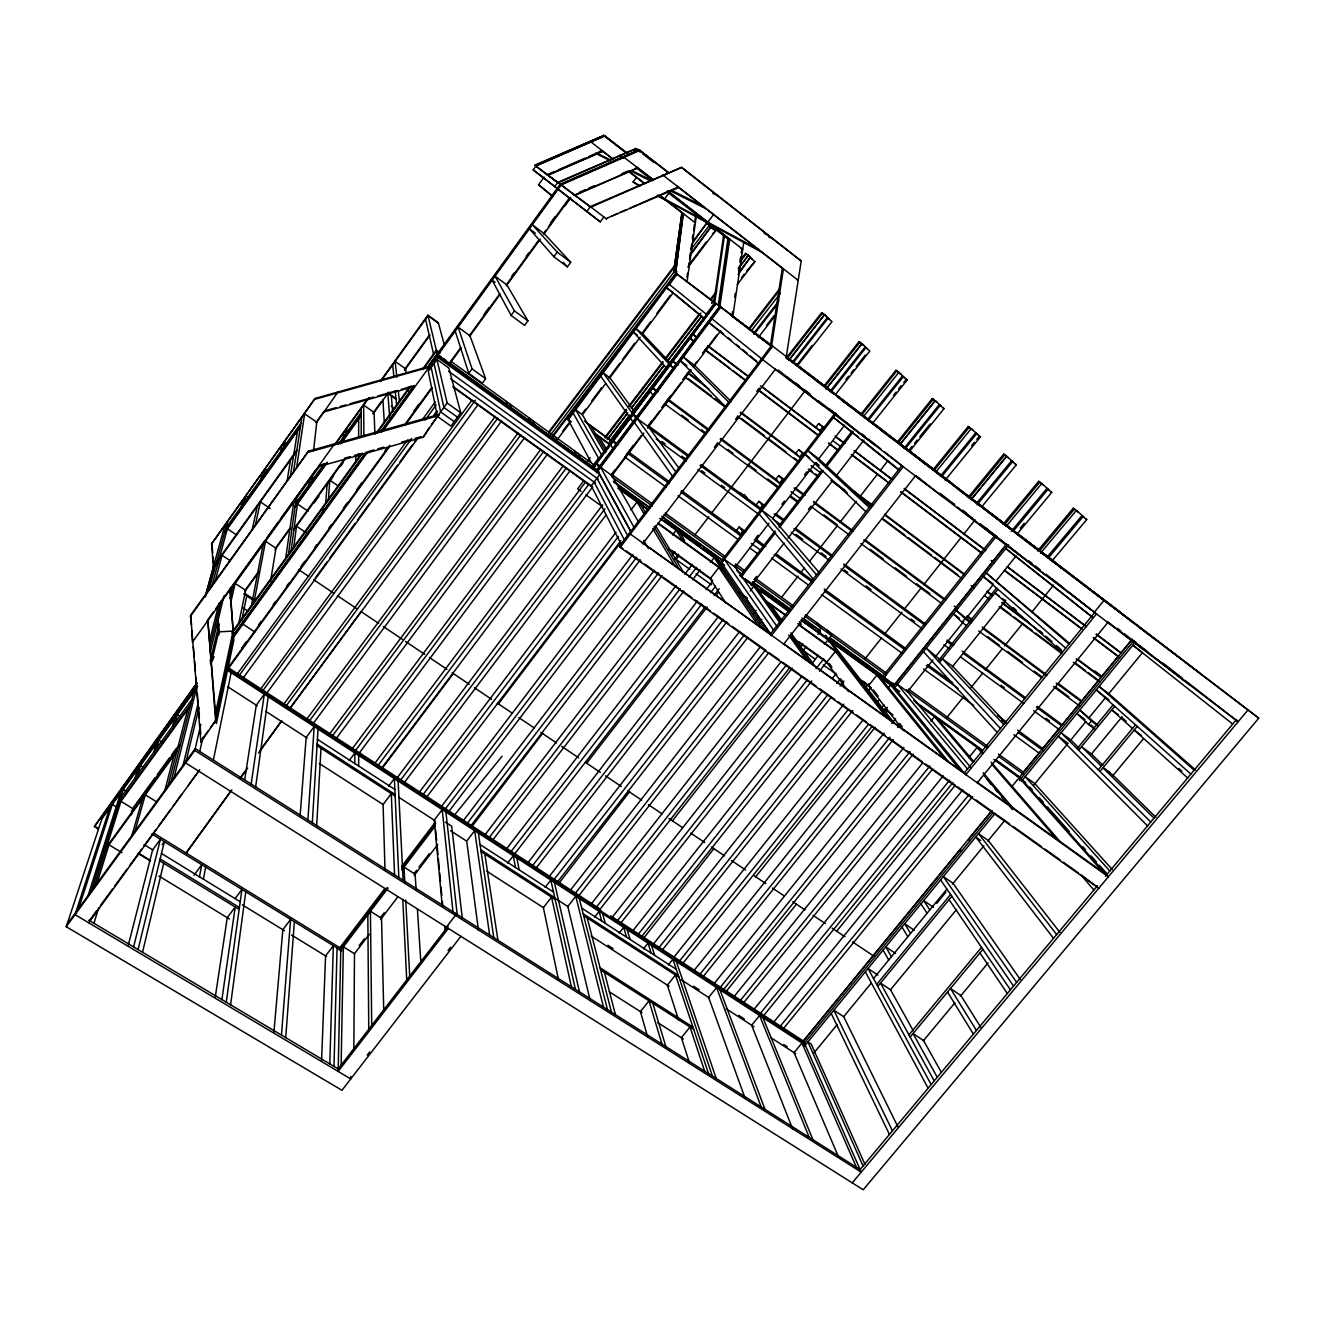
<?xml version="1.0" encoding="UTF-8"?>
<svg xmlns="http://www.w3.org/2000/svg" width="1325" height="1325" viewBox="0 0 1325 1325"><rect width="100%" height="100%" fill="white"/><g stroke="black" fill="none" stroke-linecap="round" stroke-linejoin="round"><path stroke-width="1.5" d="M358.661 765.999L358.678 755.449M358.528 457.556L358.545 453.498M358.628 437.233L358.711 418.948M354.785 763.498L354.868 752.981L349.154 760.649M353.841 1050.096L354.487 953.718L369.327 934.258M350.777 1076.43L350.744 1078.931L75.061 914.648L110.803 804.623L196.961 685.688M355.779 461.348L355.845 455.535M341.121 1065.134L343.357 946.862L354.487 953.718M340.823 948.336L338.157 1071.428L448.33 928.411M333.999 1066.426L337.063 947.988M329.793 1063.925L333.337 945.686L325.569 955.905L321.577 1060.911M345.891 433.656L346.04 429.515L349.038 431.602M343.423 437.068L343.606 432.894M316.692 825.525L320.998 748.227M312.303 822.759L318.05 729.098M334.612 443.825L192.373 642.178L191.976 630.832M337.908 392.018L316.311 422.874M307.913 819.976L314.191 726.597L306.174 737.429L300.112 815.67M328.467 499.078L329.776 480.163L337.809 485.712M285.72 1037.641L294.382 921.703M325.735 502.838L327.159 483.774M322.522 512.262L322.853 507.988M281.447 1035.09L290.606 919.384L282.838 929.703L273.927 1032.258M319.06 465.39L318.944 466.533L423.222 437.167L438.79 414.51L308.493 451.162L190.651 615.197L200.887 742.083L216.074 720.022L210.393 727.806M311.557 481.273L312.071 476.652L315.052 478.706M313.545 450.748L316.774 422.244L304.618 413.764L296.634 467.659M309.123 484.652L309.653 479.998M190.204 616.705L308.493 451.162M213.739 570.678L211.569 543.863L315.118 398.411L428.886 366.512M293.802 546.943L296.518 526.191L306.158 532.733M291.102 550.67L297.413 503.947L308.079 511.235M230.6 1004.764L245.754 891.775M255.642 786.884L268.23 696.784M226.26 1002.18L241.928 889.423L235.27 898.367M288.419 554.38L296.154 498.73L299.152 500.767M673.746 271.608L681.928 212.828L673.746 271.608L714.937 303.094M686.979 277.223L687.543 273.165M688.404 267.07L688.983 263.013M689.547 258.971L690.408 252.876M690.971 248.818L691.551 244.761M692.412 238.682L692.975 234.624M693.555 230.567L694.416 224.488M694.963 220.596L695.476 216.886M687.062 281.761L696.42 215.395M221.904 999.58L235.221 907.029L227.271 917.695L215.279 997.029M285.72 558.107L293.752 502.059M713.943 301.901L723.533 235.784L724.361 236.247L714.738 302.498L719.591 306.207L596.863 469.862M251.17 784.052L264.304 694.234L256.288 705.198L244.612 780.16M719.077 305.76L728.849 238.715L667.419 190.933M731.963 315.632L732.559 311.574M734.663 297.413L735.259 293.355M738.555 271.095L739.151 267.037M740.046 260.975L740.642 256.918M741.255 252.876L741.851 248.818M732.824 316.278L743.838 241.796M293.454 472.114L301.818 417.673M770.587 344.583L782.33 268.213L783.439 268.826L771.663 345.394L619.52 546.148L620.199 547.457L1098.806 888.23L1081.945 875.444M786.305 356.607L801.227 261.025L681.713 167.347L590.354 206.65L586.793 211.536L600.308 221.871L603.869 216.985M290.258 476.553L293.62 455.518M293.786 454.458L297.578 430.708M270.598 580.93L275.981 548.285L265.513 541.246L254.152 601.716M287.078 480.992L290.572 459.742M203.404 879.187L205.657 867.097M283.467 447.552L284.527 441.854L287.558 443.958M199.462 876.769L201.781 864.712L193.997 875.229M251.485 605.392L263.128 544.542M280.635 451.494L281.745 445.747M243.187 622.833L242.922 624.158L254.864 632.008M213.375 760.119L231.13 672.719M241.829 620.1L246.748 595.919M238.583 624.29L245.622 590.337L235.138 583.381L230.616 603.14M227.155 670.135L227.751 667.32L600.225 909.116L600.722 910.938M215.942 718.465L233.482 635.636M233.597 637.027L230.136 588.25M215.511 713.363L233.117 631.098L218.708 631.859L211.039 664.024M255.361 525.114L260.362 501.877L270.283 508.618M252.214 529.52L257.348 506.067M199.744 769.692L88.742 922.796M263.758 475.079L265.099 469.017L268.13 471.104M199.76 751.49L202.924 737.412M260.959 478.987L262.333 472.892M200.887 742.083L201.301 740.277M460.901 936.328L341.966 1090.309L66.25 926.722L194.792 750.43L200.804 724.56M230.02 598.585L232.786 586.66M142.537 952.244L163.704 863.254M199.048 707.335L185.666 762.952L863.221 1189.767L1258.75 718.167L771.663 345.394M210.145 661.175L219.105 623.926M138.065 949.594L164.35 841.657L162.13 844.688M210.41 651.503L223.958 595.968M183.082 765.254L198.187 703.178M209.979 646.302L221.143 601.02M209.549 641.085L219.056 602.974M244.181 502.44L245.788 496.03L248.818 498.084M133.593 946.928L160.424 839.238L152.64 849.872L128.343 944.957M174.006 777.709L196.514 688.205M241.398 506.332L243.022 499.873M170.991 781.849L193.847 691.882M167.977 785.973L187.637 709.388M164.962 790.114L173.956 755.416M207.412 621.508L207.81 619.984L215.693 721.777M215.197 581.029L222.053 555.274L230.335 560.79M212.066 585.385L227.353 528.791L236.695 535.068M175.231 722.556L177.384 714.606L180.796 716.775M172.565 726.249L174.734 718.249M208.952 589.708L227.668 521.354M213.722 565.179L213.391 566.388L215.76 563.075M205.839 594.047L224.919 525.18M205.375 596.946L213.491 567.597M134.968 831.239L145.303 794.818L156.681 801.873M131.987 835.33L142.454 798.743M156.532 748.36L158.884 740.128L162.296 742.282M153.866 752.037L156.251 743.772M97.868 828.903L94.539 826.22L196.994 682.855M131.44 814.776L133.179 808.863L120.973 801.31L94.025 887.419M211.569 543.863L315.118 398.411M137.916 774.032L140.483 765.519L143.912 767.655M93.959 923.277L98.646 907.658M135.266 777.676L137.866 769.146M96.973 883.378L108.981 844.77L121.966 852.687M91.077 891.46L123.225 789.336L126.653 791.456M88.129 895.501L120.625 792.93M78.705 908.42L112.294 804.424L117.428 807.588M66.25 926.722L102.489 817.045L197.259 686.217M225.813 528.095L300.99 423.039M224.869 531.557L300.576 425.789M224.554 532.716L300.427 426.716M94.373 826.767L196.912 683.303M316.211 422.278L323.433 412.191M216.472 562.264L296.817 450.235M216.107 563.572L296.651 451.278M215.395 566.206L218.377 562.048M207.23 620.597L213.242 612.249M215.644 608.92L264.917 540.534M267.17 537.42L278.134 522.199M280.536 518.87L315.383 470.507M334.794 444.372L367.439 399.073M380.739 380.606L427.909 315.168L438.327 322.753L444.306 344.864M229.324 591.463L319.64 466.135M335.308 444.422L369.029 397.616M381.07 380.904L428.041 315.731L438.476 323.333M557.643 188.829L533.18 169.848L535.88 166.105L604.896 135.846L627.636 153.551M295.492 503.566L324.161 463.783M338.504 443.892L361.212 412.406M295.094 506.398L325.138 464.727M340.773 443.047L361.212 414.708M294.962 507.342L327.49 462.259M340.74 443.875L361.212 415.487M244.893 590.569L256.984 573.824M276.329 547.043L289.612 528.642M373.037 413.135L381.501 401.425M404.473 369.625L428.654 336.136M244.661 591.662L259.203 571.539M274.938 549.743L290.688 527.93M373.07 413.897L388.821 392.084M404.556 370.288L429.996 335.076M552.823 196.663L538.596 184.738L544.095 177.119M294.067 528.708L344.268 459.245M293.935 529.768L345.428 458.5M314.058 502.953L318.878 496.295M327.308 484.619L333.32 476.304M340.542 466.301L342.96 462.972M185.914 853.085L230.749 791.058M240.438 777.642L245.274 770.951M259.816 750.828L281.629 720.651M185.831 853.648L231.908 789.899M240.388 778.156L247.659 768.102M258.574 752.997L281.612 721.131M210.808 661.572L214.186 656.902M232.074 632.191L361.377 453.614M377.095 431.917L409.723 386.85M423.023 368.482L436.322 350.115L439.668 352.533M554.711 186.593L557.759 182.386L636.05 148.615L558.223 182.734L535.532 165.84L604.896 135.846M210.36 663.328L212.894 659.502M232.008 633.449L362.52 453.216M377.062 433.126L411.048 385.972M423.155 369.493L436.488 350.843M231.958 637.259L365.965 452.272M381.666 430.608L414.261 385.625M427.528 367.29L437.184 353.974L441.142 356.822M232.14 637.126L365.634 452.852M381.401 431.089L414.178 385.857M666.21 171.14L638.849 149.775L560.243 184.225L428.737 365.75L429.532 369.592M232.62 637.424L366.926 452.04M381.467 431.983L414.344 386.585M427.478 368.449L560.707 184.572L639.511 150.04L669.257 173.028M101.909 818.767L196.895 687.675M232.024 639.197L366.959 452.984M382.726 431.205L561.171 184.937L640.157 150.305L636.265 148.715L633.333 152.739M599.48 472.362L437.598 355.481L438.144 357.717L428.29 371.298L437.002 414.477M120.476 798.097L191.893 699.583M118.853 803.248L190.75 704.122M118.306 804.987L190.353 705.645M241.597 648.256L246.45 641.565M258.59 624.853L261.008 621.524M273.149 604.813L275.583 601.467M286.498 586.445L288.916 583.099M301.057 566.388L304.7 561.386M314.406 548.02L316.824 544.674M328.964 527.963L331.382 524.634M343.523 507.922L347.167 502.904M356.872 489.538L361.725 482.863M384.763 451.129L387.198 447.784M413.897 411.032L418.75 404.34M484.039 314.423L488.875 307.798M511.765 276.246L514.183 272.933M526.24 256.338L528.642 253.009M550.339 223.147L555.175 216.505M226.757 669.688L389.699 445.366M406.079 422.808L431.039 388.44M448.595 364.259L460.172 348.342M469.265 335.821L499.641 294.001M506.928 283.964L538.513 240.471M543.382 233.78L545.95 230.235M548.235 227.088L568.922 198.618M227.006 670.351L389.782 446.277M405.566 424.547L432.265 387.794M449.258 364.408L461.382 347.697M469.878 336.003L500.221 294.249M506.283 285.885L540.269 239.113M543.912 234.094L570.611 197.342M564.616 206.253L570.048 198.767M133.428 807.472L154.992 777.808M157.393 774.512L169.368 758.049M171.77 754.753L176.556 748.161M131.407 811.298L179.753 744.816M106.762 846.692L177.285 749.735M106.149 848.646L176.838 751.457M236.546 674.938L407.421 440.132M421.963 420.158L435.296 401.839M239.08 675.601L411.777 438.426M425.159 420.058L436.091 405.019M315.135 578.23L327.258 561.601M329.677 558.272L355.133 523.342M357.551 520.013L369.675 503.384M372.093 500.055L397.55 465.125M399.968 461.796L412.092 445.15M414.51 441.838L416.944 438.509M433.904 415.222L436.339 411.893M243.022 678.168L418.137 437.863M433.938 416.166L437.598 411.164M66.979 924.502L195.222 748.608L860.074 1169.561M202.443 738.721L208.108 730.92M429.101 427.809L423.222 437.167M431.536 424.48L447.171 403.032L436.902 359.423L448.877 368.068L460.736 412.737L450.964 426.103L437.399 416.447M468.785 373.385L472.064 368.88L458.119 327.159L470.011 335.838L485.629 378.702L482.35 383.19L468.785 373.385L455.237 331.118M511.069 315.4L514.398 310.828L495.037 276.196L506.928 285.024L527.93 320.832L524.617 325.387L511.069 315.4L492.138 280.204L495.119 282.407M553.85 256.702L557.212 252.098L532.352 224.72L544.227 233.68L570.744 262.284L567.382 266.888L553.85 256.702L529.42 228.761L535.35 233.233M89.421 920.577L96.692 910.623M100.336 905.654L112.459 889.075M114.877 885.762L127.001 869.183M129.436 865.854L141.56 849.275M143.978 845.963L156.102 829.384M158.52 826.071L170.643 809.492M173.078 806.18L181.608 794.487M187.62 786.272L196.1 774.661M196.713 773.833L198.733 771.067M259.899 690.077L471.849 400.299M639.627 186.262L633.068 182.005L636.53 177.268M262.681 690.872L475.344 400.216M266.59 693.406L478.027 404.688M665.365 174.784L667.601 171.737M284.312 703.459L495.285 416.414M286.067 706.043L497.786 418.12M289.098 709.405L361.096 611.587L378.619 623.363M669.042 192.92L664.603 198.949L702.035 219.056M289.96 708.56L501.662 420.903M307.334 718.382L518.125 432.96M526.704 421.35L529.155 418.038L530.696 421.499M309.321 721.065L520.841 434.815M313.164 723.566L524.683 437.565M713.446 214.683L707.865 222.202L757.585 248.901M328.964 734.862L540.815 449.39M332.36 736.021L543.78 451.295M591.016 462.276L567.878 419.247L668.496 283.749L707.351 315.068M668.827 283.997L676.495 273.695L715.666 303.193L706.987 314.787M568.127 419.876L669.125 284.246M669.456 284.494L677.125 274.176M336.186 738.505L547.589 454.044M581.94 414.096L585.617 409.143M591.745 400.895L601.55 387.712M608.904 377.824L619.951 362.984M622.402 359.688L634.658 343.192M642.012 333.304L650.592 321.76M656.72 313.528L670.218 295.392M604.846 453.15L582.404 414.791L605.724 383.455M609.401 378.503L640.124 337.196M642.575 333.9L673.282 292.61M351.638 749.569L563.373 465.622M355.266 750.844L566.504 467.742M359.058 753.296L570.28 470.458M592.938 465.82L598.519 458.351M706.208 314.158L714.854 302.597M593.136 465.953L706.573 314.439M594.759 465.423L716.03 303.491L592.474 469.067M583.812 480.644L577.617 488.908L580.963 491.293M374.163 764.177L585.418 482.201M597.31 470.176L720.005 306.472M597.84 470.243L720.386 306.771M596.598 472.81L720.833 307.102M377.989 765.552L588.714 484.47M381.766 768.003L592.474 487.169M382.776 767.606L453.332 673.58M611.057 475.013L614.767 470.077M625.897 455.253L633.333 445.366M651.9 420.654L648.173 425.59L689.513 455.999M661.788 407.471L670.467 395.943M682.839 379.463L689.033 371.232M702.648 353.112L707.583 346.521M611.57 475.079L641.267 435.561M648.703 425.673L659.833 410.866M662.301 407.57L680.868 382.859M683.336 379.563L690.772 369.692M694.482 364.756L696.95 361.46M703.144 353.228L716.742 335.109M611.62 476.006L643.867 433.076M647.594 428.124L691.021 370.337M693.488 367.042L720.783 330.72M388.639 786.189L394.353 778.587L398.842 877.548M396.523 778.669L602.66 504.825M400.531 780.193L604.945 508.817M404.307 782.578L606.105 514.878M548.55 432.215L675.601 264.321M693.041 241.282L706.738 223.163L709.571 225.366M548.765 433.06L674.789 266.54M692.263 243.452L706.738 223.163M630.965 510.026L637.043 501.993L644.414 514.448M418.733 793.062L615.926 532.302M422.957 794.685L618.427 536.377M550.885 434.434L674.541 271.277M690.706 249.796L709.504 225.134L713.016 228.612L709.438 225.068M553.303 434.898L676.992 271.658M690.723 253.522L710.713 227.138L715.517 230.981L688.089 267.137M552.873 436.637L676.313 273.712M690.027 255.626L710.713 227.138M562.578 431.403L568.839 423.172M691.269 261.754L706.258 241.995M712.502 233.763L715.517 230.981M557.146 439.734L570.876 421.648M426.667 797.087L620.878 540.666M498.432 703.89L620.63 542.588M620.199 547.457L772.707 346.206L718.266 305.148L728.005 238.252L729.711 239.196L719.889 306.39L771.034 345.527M440.761 807.356L632.853 554.529M714.374 447.221L716.875 443.941M735.574 419.313L738.075 416.033M756.774 391.405L759.275 388.126M775.324 369.294L642.757 543.747L642.029 542.438M339.415 948.302L384.366 889.174M401.839 866.186L435.561 821.831M445.2 809.062L636.662 557.262M339.366 950.24L386.917 887.7M401.723 868.256L435.726 823.537M340.773 950.273L388.109 888.048M401.806 870.028L435.428 825.823M448.877 811.463L640.323 559.862M359.224 945.57L364.342 938.862M380.49 917.678L384.217 912.776M414.046 873.655L416.53 870.392M419.015 867.13L429.283 853.664M672.52 535.002L676.164 530.215L680.851 537.586L684.578 540.269L679.824 532.865M380.54 919.55L397.964 896.677M414.162 875.444L437.813 844.423M604.962 437.217L626.311 409.309M628.812 406.03L662.715 361.708M665.233 358.429L699.12 314.108M710.415 299.334L716.692 291.119M740.559 259.932L745.577 253.373L750.314 257.166L745.577 253.373M587.671 461.067L590.188 457.771M605.277 438.045L626.659 410.104M629.176 406.808L663.129 362.421M665.647 359.141L700.859 313.097M710.929 299.947L715.947 293.372M739.847 262.135L746.141 253.92M462.64 821.55L654.451 570.23M467.261 823.388L658.591 572.88M672.355 554.877L674.856 551.598M470.922 825.757L662.235 575.481M674.74 559.117L678.499 554.214M472.545 825.74L542.737 733.222M676.114 559.498L678.632 556.202M694.963 534.836L708.792 516.767M711.293 513.471L805.55 390.212M607.397 439.42L627.52 413.118M631.296 408.183L664.007 365.435M667.783 360.516L701.753 316.128L667.85 360.566M711.823 302.978L714.341 299.682M607.463 439.469L627.586 413.168M631.362 408.232L664.073 365.485M711.889 303.028L714.407 299.732M748.377 255.361L738.307 268.511L748.31 255.311L752.335 259.187M609.566 441.175L629.64 414.957M632.158 411.694L703.658 318.331M738.787 272.47L750.066 257.729L754.886 261.588L737.296 284.527M609.898 442.02L630.004 415.785M633.781 410.849L667.717 366.561M670.218 363.282L704.155 318.994M738.075 274.689L750.066 257.729M741.702 277.438L744.236 274.159M746.753 270.88L754.886 261.588M484.37 835.644L676.048 585.617M684.826 574.172L692.346 564.367M489.19 837.566L680.238 588.598M689.033 577.12L696.569 567.299M492.817 839.934L683.849 591.165M692.644 579.704L700.18 569.899M710.482 562.347L714.125 557.626L761.941 628.232M739.201 526.952L736.402 530.596L739.698 534.952L742.53 531.275L739.201 526.952L745.876 531.822M758.91 501.314L756.078 504.974L759.573 509.115L762.422 505.421L758.91 501.314L765.568 506.216M778.702 475.543L775.87 479.236L779.547 483.145L782.412 479.435L778.702 475.543L785.327 480.462M798.627 449.622L795.762 453.332L799.638 457.042L802.503 453.299L798.627 449.622L809.674 457.887M818.635 423.586L815.769 427.312L819.827 430.791L822.709 427.031L818.635 423.586L825.21 428.571M835.363 412.804L720.734 561.8L771.299 635.702L903.219 466.715L884.288 451.676M721.529 562.959L836.423 413.648M507.21 848L697.348 601.086M706.159 589.642L712.452 581.476M446.326 927.152L455.419 915.36L455.187 913.207M338.206 1068.944L448.115 926.241M748.476 329.014L780.11 288.088M510.97 851.644L701.703 604.183M710.548 592.706L715.599 586.147M755.449 538.563L757.966 535.3M781.899 504.278L784.417 501.016M804.557 474.88L807.074 471.617M734.862 567.497L768.947 523.309M772.74 518.406L815.653 462.773M818.171 459.493L844.671 425.126M507.608 863.138L513.322 855.751L515.491 867.477M514.58 853.996L705.298 606.734M714.142 595.273L719.193 588.731M586.677 763.2L707.169 607.016M715.964 595.637L718.465 592.374M367.191 1055.164L369.708 1051.901M448.016 950.489L450.55 947.226M740.94 575.067L775.075 530.894M778.868 525.975L821.848 470.342M825.641 465.439L852.19 431.072M741.702 576.342L775.589 532.501M779.348 527.632L823.272 470.789M825.79 467.543L853.399 431.801M749.172 329.511L779.481 290.308M751.292 330.869L780.359 293.305M753.494 333.652L778.785 300.99M754.091 334.331L776.881 304.882M766.529 325.42L774.115 315.632M758.264 337.527L775.986 314.654M527.367 863.519L718.481 616.456M532.551 865.656L723.168 619.471M754.173 579.538L756.691 576.276M808.515 509.363L811.033 506.084M751.225 585.633L784.168 543.101M787.961 538.198L832.299 480.958M836.092 476.056L863.966 440.066M750.232 590.983L753.875 586.296L780.259 623.263M536.145 867.991L726.729 622.005M548.633 877.316L739.615 631.512M753.527 613.608L756.062 610.345M545.122 887.402L550.819 880.082L575.431 989.344M552.757 881.175L744.335 634.841M755.747 620.15L758.281 616.887M557.577 881.854L747.863 637.358M759.291 622.684L761.825 619.421M786.156 358.131L821.732 312.584L825.79 315.748M559.68 882.317L629.64 791.621M781.667 597.194L798.097 576.093M800.615 572.847L804.408 567.978M809.459 561.485L837.267 525.777M839.802 522.53L856.232 501.43M860.024 496.56L877.713 473.837M880.247 470.574L887.816 460.835M569.767 891.013L760.451 646.666M770.272 634.195L901.845 465.605M786.785 358.843L822.411 313.23L821.732 312.584M788.888 360.201L824.531 314.588L829.417 319.126M788.938 360.234L824.597 314.638M792.814 361.675L827.214 317.702L832.05 321.577L797.584 365.567M793.592 362.238L827.926 318.364L827.214 317.702M796.938 364.839L812.225 345.312M575.315 893.365L765.486 649.912M578.876 895.617L768.848 652.596M783.506 644.43L915.36 475.957M590.735 904.627L781.286 661.506M596.482 907.045L786.338 665.051M800.35 647.18L802.9 643.933M599.993 909.314L789.816 667.535M802.569 651.304L806.378 646.434M818.154 631.545L820.953 627.967L817.028 622.899M594.577 917.215L599.115 911.418L601.765 921.107M817.956 634.36L820.357 631.28L819.363 630.004L804.325 619.139M672.388 820.804L792.3 668.148M824.498 385.426L859.064 341.618L863.072 344.748M824.349 644.381L831.388 635.503L827.363 630.369M828.39 641.88L830.792 638.832L829.781 637.524L884.934 677.357M611.57 918.126L801.807 676.429M812.026 663.461L818.403 655.345M616.208 922.25L807.041 680.089M816.001 668.711L823.686 658.956M620.978 922.896L811.778 680.934M819.463 671.195L827.148 661.44M825.177 386.188L859.809 342.314L859.064 341.618M826.104 388.97L861.896 343.639L867.146 348.458M826.171 389.02L861.962 343.688M830.361 390.958L865.026 347.1L869.863 350.976L835.28 394.684M831.206 391.571L865.788 347.812L865.026 347.1M845.979 379.463L848.547 376.234M851.114 372.987L853.681 369.741M856.248 366.495L865.242 355.133M619.139 933.098L623.678 927.351L626.576 937.173M632.257 931.541L822.196 691.253M832.464 678.267L836.307 673.398M638.335 934.158L827.727 694.83M836.688 683.518L840.53 678.665M640.522 938.017L831.173 697.281M840.133 685.969L843.959 681.116M643.188 938.796L714.076 848.381M864.745 659.154L881.423 638.103M885.266 633.251L901.944 612.2M904.511 608.953L921.19 587.902M923.757 584.673L960.956 537.718M963.523 534.472L975.067 519.897M643.503 948.866L648.041 943.152L651.188 953.106M652.794 944.858L843.859 704.171M861.084 413.996L895.915 370.288L900.685 374.097L895.915 370.288M861.962 414.626L896.71 371.017M659.072 947.557L848.133 709.653M866.136 686.996L868.72 683.766M661.208 951.4L852.836 710.465M868.273 691.07L870.84 687.841M995.042 535.168L883.03 675.982L884.139 677.34L996.516 536.145M888.197 688.006L890.615 684.975L959.863 769.842M673.199 958.091L862.674 720.402M876.852 702.614L879.436 699.385M668.347 964.964L672.885 959.267L712.37 1076.049M864.016 415.934L898.847 372.375M867.544 419.694L902.342 376.118L907.194 379.993L872.33 423.602M868.322 420.522L903.17 376.88L902.342 376.118M893.464 395.363L896.048 392.134M898.632 388.921L901.199 385.691M903.782 382.461L906.35 379.248L907.194 379.993M1006.586 543.995L894.342 684.727L893.216 683.336M1005.94 545.37L893.431 686.449L965.759 774.794L1096.487 613.922L1068.695 592.076M894.574 687.841L1008.623 544.873M679.626 960.907L868.537 724.195M881.39 708.097L883.957 704.867M681.746 964.733L871.933 726.613M884.785 710.515L887.352 707.302M755.697 876.786L875.096 727.359M885.365 714.506L887.535 710.796M966.488 625.566L962.066 622.303L964.964 618.676L956.368 610.378L970.894 622.121M907.327 691.981L932.933 659.949M935.5 656.736L963.689 621.491M966.24 618.278L993.137 584.64M995.704 581.427L1016.209 555.804M938.166 661.009L996.549 588.052M939.425 662.384L997.957 589.277M693.455 971.242L884.073 733.122M891.791 723.467L895.667 718.63M700.064 974.107L889.936 737.197M897.688 727.524L900.271 724.311M703.442 976.31L893.298 739.598M952.36 666.823L1005.774 600.242M897.323 442.02L932.287 398.577L936.212 401.624M898.135 442.865L933.164 399.355L932.287 398.577M900.155 444.157L935.202 400.647L941.247 406.079M900.222 444.206L935.268 400.697M713.579 984.276L903.882 747.532M930.895 721.131L934.506 716.659L972.997 762.339M720.336 987.274L910.06 751.54M722.423 991.034L913.256 754.091M904.13 448.231L939.177 404.754L944.029 408.647L910.209 450.517M905.074 448.927L940.054 405.566L939.177 404.754M909.381 449.655L911.981 446.442M914.581 443.229L917.165 439.999M919.765 436.786L930.15 423.917M725.603 992.143L796.474 904.18M946.547 717.951L963.308 697.149M971.043 687.543L982.653 673.133M985.237 669.92L1002.015 649.118M1004.582 645.921L1022.652 623.512M1031.678 612.299L1053.607 585.087M733.553 997.245L922.415 763.266M740.493 1000.309L929.885 765.949M454.525 815.024L502.076 756.211M742.547 1004.085L931.906 769.908M753.412 1010.114L943.234 775.887M932.982 469.862L968.211 426.501L972.086 429.515M933.976 470.574L969.138 427.329L968.211 426.501M935.98 471.849L971.208 428.654L977.635 434.368M760.517 1013.244L949.578 780.259M968.741 757.751L977.138 747.416L982.504 753.627M763.846 1015.397L952.874 782.611M1094.318 612.266L1104.305 599.977M964.285 773.005L1094.682 612.498M836.688 931.21L955.408 785.079M773.121 1022.9L962.795 789.816M940.352 476.238L975.531 433.027L980.401 436.919L945.156 480.13M942.539 475.543L976.475 433.871L975.531 433.027M971.606 445.697L974.223 442.484M976.823 439.287L979.44 436.074L980.401 436.919M977.154 782.942L1107.816 622.551M780.375 1026.146L969.271 794.288M783.671 1028.283L972.533 796.623M803.795 1040.373L991.547 810.999M1022.933 772.641L1039.943 751.871M1042.56 748.675L1059.553 727.905M1062.17 724.709L1097.497 681.58M1100.098 678.383L1118.416 656.007M1131.5 640.025L1121.033 652.811L1096.388 634.112M992.143 810.552L968.542 839.388L969.801 841.044M1011.952 786.487L1132.444 639.163M803.033 1044.713L993.27 812.391M1019.339 780.541L1134.068 640.439M804.507 1046.054L995.075 813.401M1021.26 781.435L1135.724 641.714M968.31 497.19L1003.688 454.094L1007.497 457.059M969.221 498.117L1004.648 454.939L1003.688 454.094M1006.702 456.264L971.258 499.426L1006.652 456.214L1013.509 462.259M873.506 978.546L946.911 889.092M813.749 1053.16L837.301 1024.457M843.843 1016.49L871.32 983.001M936.775 903.286L945.934 892.122M952.476 884.139L983.879 845.88M987.804 841.093L1004.83 820.357M1033.616 785.278L1067.652 743.822M1070.269 740.642L1085.97 721.496M1088.587 718.316L1105.597 697.579M1108.213 694.399L1142.249 652.927M1095.113 729.412L1088.537 724.543L1091.419 721.032L1079.726 710.067L1098.309 725.57M876.703 984.442L950.605 894.474M877.779 986.429L951.847 896.296M977.287 502.457L1011.422 460.934L1016.292 464.827L982.107 506.349M977.055 504.825L1012.433 461.829L1011.422 460.934M1077.076 748.675L1113.083 704.883M1078.616 750.215L1114.706 706.324M890.367 989.924L956.6 909.48M1091.121 754.389L1122.043 716.858M1098.309 769.825L1135.492 724.825M1099.949 771.448L1137.231 726.365M1003.058 524.336L1038.701 481.323L1042.477 484.254M1005.476 523.541L1039.727 482.217L1043.504 485.149M1006.122 526.389L1041.748 483.509L1048.92 489.803M1011.29 531.342L1046.866 488.494L1051.735 492.387L1017.418 533.66M1013.592 530.745L1047.926 489.422L1046.866 488.494M1112.702 775.821L1143.541 738.605M908.933 1034.858L981.527 947.358M910.142 1037.077L982.902 949.379M1020.25 528.062L1024.225 523.292M923.277 1040.837L955.01 1002.677M960.31 996.317L988.086 962.927M1037.525 550.985L1073.283 508.22L1077.01 511.102M1039.86 550.405L1074.36 509.148L1078.086 512.046M1040.473 553.221L1076.364 510.423L1083.883 516.982M1047.346 556.881L1081.863 515.69L1086.732 519.582L1052.149 560.79M1048.39 557.908L1082.956 516.667L1081.863 515.69M859.08 1170.753L1097.514 885.696M1105.464 876.189L1236.606 719.409M852.24 1182.861L1248.001 709.952M603.902 135.432L534.803 165.31L603.902 135.432L627.089 153.303M547.175 174.751L554.744 171.438M558.521 169.766L585.021 158.155M588.797 156.499L594.478 154.015M598.254 152.358L601.55 150.454M547.556 175.032L603.041 151.166L547.937 175.314M579.439 192.257L584.971 189.839M588.664 188.216L594.196 185.782M621.889 173.658L627.421 171.223M574.404 195.057L637.954 167.795L574.901 195.438L558.223 182.734M681.713 167.347L590.967 207.114L560.243 184.225M611.554 216.19L617.102 213.756M620.796 212.133L626.361 209.698M630.054 208.075L676.346 187.802M605.989 218.625L679.046 187.388L678.201 186.991M321.031 464.843L326.911 463.187M344.566 458.218L350.446 456.562M354.371 455.452L360.268 453.796M368.118 451.593L373.998 449.92M377.923 448.827L383.803 447.171M401.475 442.202L411.28 439.436M415.205 438.327L421.085 436.67M315.002 399.239L429.052 367.273M324.327 410.965L336.169 407.636M340.111 406.527L346.04 404.87M349.999 403.761L373.683 397.119M377.642 396.009L397.384 390.461M401.326 389.351L413.185 386.039M324.244 411.827L415.272 386.287M308.361 452.256L439.006 415.52M712.701 193.218L716.444 194.891M590.619 141.676L613.392 159.348M619.868 155.157L623.711 157.957M623.131 156.665L653.54 179.935M662.732 174.933L798.213 280.353L797.054 279.707M764.21 233.399L767.854 235.188M768.483 236.761L772.177 238.566M595.886 152.673L610.527 159.961M632.042 170.677L651.817 180.515M671.228 190.171L701.753 205.358M597.111 154.147L610.957 161.087M630.137 170.693L650.161 180.73M669.804 190.568L706.142 208.787M801.227 261.025L682.458 168.258M633.068 182.005L640.058 185.765M657.531 195.156L662.765 197.955M657.283 195.785L666.111 200.555M667.966 201.566L705.778 221.987M711.674 225.151L761.892 252.28M694.697 222.451L659.519 195.007M740.973 248.338L742.729 249.315L668.148 191.297M88.841 920.229L338.72 1069.242M94.539 826.22L98.033 828.357M139.937 853.979L150.421 860.389M138.065 853.482L150.305 860.968M158.801 875.941L229.44 919.003M161.468 853.466L240.222 901.778M144.044 844.588L152.822 849.971M242.326 904.859L284.461 930.697M291.483 935.003L326.579 956.534M160.143 858.948L239.411 907.509M159.696 860.786L239.146 909.43M154.031 833.276L341.403 948.683M151.812 833.955L341.833 950.919M194.792 750.43L861.217 1172.145L803.463 1041.053L960.327 849.424L961.552 851.114M609.218 991.762L641.979 1012.615M657.515 1022.486L683.369 1038.949M600.043 967.747L692.958 1027.14M600.589 969.883L693.704 1029.376M607.943 945.288L613.127 948.634M591.132 936.079L669.142 986.297M319.242 763.448L383.488 804.772M486.706 871.171L543.581 907.758M693.522 986.181L699.169 989.825M738.638 1015.331L744.352 1019.024M783.737 1044.481L787.216 1046.733M583.662 915.674L678.98 977.27M317.139 744.087L395.065 794.437M480.842 849.855L554.777 897.638M227.883 686.83L257.199 705.778M265.812 711.343L307.185 738.075M398.626 797.153L435.031 820.688M450.632 830.758L466.234 840.845M556.384 899.095L568.524 906.929M681.199 979.738L708.941 997.659M726.282 1008.855L754.024 1026.776M771.349 1037.972L795.629 1053.657M317.039 745.677L395.148 796.126M481.091 851.644L555.192 899.509M227.287 670.218L805.269 1045.127M581.758 908.155L676.297 969.353M317.42 739.333L394.833 789.418M445.349 822.129L451.693 826.22L462.259 917.993M480.047 844.538L553.519 892.073M583.182 913.786L678.301 975.283M804.606 1041.781L610.726 915.923L611.256 917.778M227.453 668.727L805.501 1043.835M243.088 607.96L248.272 611.372M245.208 593.65L253.82 599.364M243.75 593.931L253.572 600.44M877.846 975.067L868.041 968.509L931.16 1084.562M298.456 569.502L308.808 576.458M313.694 579.737L333.999 593.385M337.395 595.67L356.475 608.49M383.289 626.51L402.452 639.379M405.5 641.433L424.696 654.335M429.416 657.515L446.989 669.324M452.14 672.785L469.282 684.296M474.433 687.758L491.575 699.285M497.256 703.095L512.46 713.314M518.787 717.57L534.422 728.088M540.848 732.394L556.517 742.928M561.634 746.356L578.677 757.817M585.501 762.405L600.391 772.409M605.525 775.87L621.309 786.47M627.818 790.843L641.664 800.151M648.389 804.673L662.102 813.881M668.959 818.502L682.59 827.661M690.673 833.094L704.701 842.501M711.492 847.072L724.609 855.884M731.45 860.488L745.495 869.929M753.693 875.444L765.817 883.576M772.525 888.081L784.499 896.131M792.814 901.729L804.971 909.894M813.07 915.327L825.359 923.591M832.166 928.162L844.952 936.758M852.555 941.876L874.633 956.716M895.584 953.453L885.779 946.845L891.443 956.683M914.482 930.432L904.693 923.757L910.573 933.363M933.479 907.294L923.691 900.553L929.802 909.944M980.633 840.447L975.747 837.003L1053.508 938.299M391.355 406.195L394.734 408.58M619.52 546.148L622.882 548.55M626.261 550.935L641.383 561.717M644.745 564.102L659.883 574.884M663.245 577.286L678.383 588.052M681.746 590.453L691.832 597.641M695.194 600.026L710.332 610.808M713.695 613.21L728.816 623.976M732.195 626.377L747.317 637.159M748.178 637.756L765.817 650.327M769.179 652.728L779.266 659.9M782.628 662.301L799.671 674.425M801.012 675.386L816.266 686.251M819.628 688.636L834.767 699.418M838.129 701.819L853.25 712.585M856.613 714.987L866.716 722.175M870.078 724.56L885.199 735.342M888.562 737.743L903.7 748.509M907.062 750.911L922.2 761.693M925.562 764.078L954.149 784.433M957.511 786.835L972.649 797.617M976.012 800.002L991.133 810.784M994.495 813.169L1009.633 823.951M1012.996 826.353L1041.582 846.708M1044.945 849.093L1060.083 859.875M1063.445 862.277L1078.583 873.043M389.484 393.906L396.208 398.676M387.844 393.426L396.274 399.405M457.473 417.193L443.908 407.504L434.02 363.381M454.227 421.648L440.645 411.976L431.155 367.34M585.965 494.888L602.66 506.846M674.955 558.67L689.878 569.369M696.089 573.808L711.442 584.805M803.066 650.476L814.991 659.038M823.239 664.935L836.704 674.591M884.62 708.925L892.967 714.904M447.171 403.032L460.736 412.737M642.459 542.753L770.454 634.311M783.887 643.933L965.412 773.817M977.188 782.23L1106.607 874.815M450.699 378.817L595.488 483.029M453.051 386.502L592.523 486.755M742.066 594.213L747.101 597.84M863.072 681.199L866.434 683.617M453.15 387.182L592.523 487.352M738.621 592.358L747.018 598.387M856.165 676.843L871.287 687.708M671.493 550.322L711.442 578.992M799.141 641.929L825.906 661.142M668.86 549.097L712.668 580.516M795.083 639.66L830.295 664.918M443.163 358.28L446.127 360.417M448.91 362.421L597.674 470.474L437.416 354.736L427.909 315.168M613.376 481.223L650.078 507.723M661.738 516.154L723.45 560.723M736.783 570.363L742.629 575.149L737.611 571.539M752.501 581.708L789.269 608.258M613.955 482.217L649.035 507.574M662.417 517.214L722.572 560.674M753.345 582.901L790.197 609.517M801.923 617.98L820.357 631.28M830.792 638.832L894.441 684.777L893.298 683.402M621.027 489.24L642.791 504.957M664.554 520.659L699.699 546.033M703.045 548.451L718.1 559.316M744.882 578.661L756.608 587.108M759.954 589.526L788.408 610.063M801.791 619.736L813.517 628.199M816.862 630.601L828.572 639.064L825.574 635.205M831.57 641.234L895.302 687.228M913.737 700.544L982.504 750.182M995.92 759.854L1019.389 776.814M438.144 357.717L599.529 474.201M618.941 488.329L647.412 508.883M660.827 518.555L721.131 562.098M739.565 575.398L789.816 611.67M801.542 620.133L895.352 687.841M915.459 702.349L982.471 750.712M995.87 760.384L1020.995 778.52L1108.363 876.802L629.259 533.296M617.814 488.113L648.024 509.926M659.784 518.406L724.609 565.195M742.033 577.766L789.037 611.686M800.797 620.166L899.841 691.633M918.308 704.966L982.09 750.993M993.849 759.473L1025.633 782.429M448.579 371.265L598.337 479.219M658.542 523.358L721.777 568.922M765.966 600.772L786.04 615.231M797.749 623.661L837.88 652.596M657.564 523.259L722.589 570.114M766.877 602.03L785.311 615.313M798.71 624.969L838.94 653.954M472.064 368.88L485.629 378.702M601.649 467.145L596.631 463.518L598.751 467.344M611.686 474.4L651.801 503.417M665.183 513.09L725.371 556.616M735.408 563.87L745.428 571.125M755.465 578.379L793.923 606.188M805.617 614.651L886.905 673.448M908.552 689.083L988.417 746.853M998.404 754.074L1023.364 772.127M612.133 477.033L652.298 506.067M664.024 514.531L724.262 558.073M734.315 565.344L744.352 572.599M754.389 579.853L792.88 607.678M804.606 616.142L886.359 675.237M906.482 689.778L986.959 747.963M998.702 756.442L1023.844 774.628M436.422 350.81L439.834 353.262M450.881 361.245L595.604 466.052M567.878 419.247L571.241 421.681M755.879 539.126L765.883 546.43M775.887 553.734L812.573 580.516M824.249 589.029L905.969 648.687M927.633 664.504L952.658 682.773M997.675 715.632L1006.023 721.727M1017.683 730.241L1042.709 748.509M754.24 539.805L764.26 547.126M774.297 554.446L812.738 582.487M824.432 591.033L904.66 649.565M926.39 665.415L958.141 688.586M1001.601 720.303L1004.946 722.738M1018.312 732.493L1043.388 750.795M582.404 414.791L575.762 409.955L601.517 454.757M618.46 444.62L613.492 440.993L615.761 444.637M628.398 451.858L669.787 482.035M681.365 490.482L739.317 532.733M584.474 421.019L612.68 441.589M586.577 422.99L613.177 442.384M627.454 453.15L669.191 483.575M680.868 492.088L740.973 535.88M751.408 543.482L761.428 550.786M771.465 558.09L808.233 584.888M821.616 594.643L901.845 653.109M923.575 668.943L973.726 705.48M1013.84 734.713L1038.916 752.981M595.438 433.755L610.428 444.67M595.902 434.55L610.924 445.482M624.605 456.943L666.359 487.318M678.036 495.815L738.141 539.557M749.834 548.053L758.182 554.132M661.871 441.49L665.183 443.908M681.729 456.082L685.042 458.5M701.588 470.673L704.883 473.091M721.429 485.265L724.742 487.683M656.223 438.989L686.251 461.05M697.927 469.63L757.999 513.752M1104.205 768.334L1110.019 772.608M1068.016 743.375L1058.294 736.236L1147.549 825.872M775.572 513.587L783.903 519.731M795.563 528.327L832.216 555.324M843.876 563.92L925.512 624.075M947.176 640.041L953.834 644.96M962.165 651.088L1025.484 697.745M1037.144 706.341L1062.137 724.758M774.048 513.984L784.003 521.321M793.973 528.658L832.166 556.798M843.793 565.361L925.181 625.317M946.762 641.217L951.747 644.878M963.374 653.44L1024.821 698.706M1036.448 707.268L1061.358 725.62M636.878 416.729L632.439 413.45L603.273 372.905L609.914 377.824L633.847 410.684M739.781 492.453L746.919 497.703L744.286 494.556M638.219 418.253L633.267 414.609L635.718 418.021M701.091 464.512L760.649 508.336M796.077 534.406L802.735 539.308M821.069 552.807L826.071 556.483M844.406 569.965L847.735 572.417M866.07 585.915L871.055 589.592M911.053 619.023L914.383 621.475M1001.037 685.24L1004.367 687.692M1046.021 718.349L1049.367 720.8M648.919 427.727L688.536 456.86M700.097 465.373L761.163 510.291M772.707 518.787L781.17 524.998M791.124 532.335L829.334 560.442M840.961 568.988L922.349 628.862M943.947 644.745L948.932 648.422M960.559 656.968L1023.678 703.393M1033.649 710.73L1058.559 729.065M514.398 310.828L527.93 320.832M658.094 391.736L653.142 388.059L655.792 391.239M668.015 399.107L709.355 429.813M720.916 438.409L777.129 480.163M823.885 514.895L837.135 524.733M870.26 549.328L883.493 559.167M895.087 567.779L906.681 576.392M916.618 583.778L929.852 593.617M987.804 636.662L999.398 645.275M1007.679 651.42L1022.585 662.483M1034.179 671.096L1042.46 677.241M1055.694 687.095L1068.944 696.933M667.336 399.819L708.56 430.443M720.104 439.006L781.137 484.321M791.025 491.674L801.128 499.177M811.082 506.564L849.242 534.919M860.869 543.532L942.174 603.935M978.695 631.031L1041.748 677.87M1053.375 686.499L1079.925 706.208M959.317 618.262L953.52 613.955L962.066 622.303M681.713 415.172L688.321 420.075M701.554 429.88L704.85 432.331M728.005 449.506L732.957 453.183M747.847 464.23L756.111 470.358M767.688 478.938L777.609 486.308M790.826 496.113L797.451 501.016M664.454 403.645L705.695 434.219M717.239 442.782L778.272 488.047M789.816 496.61L798.064 502.722M1091.419 721.032L1097.994 725.901M1084.993 719.525L1076.894 713.529L1088.537 724.543M795.265 487.848L805.202 495.235M813.484 501.397L853.217 530.961M864.794 539.573L945.918 599.91M954.199 606.072L957.511 608.539M967.449 615.926L972.418 619.62M982.338 627.007L1046.916 675.038M1058.493 683.65L1081.68 700.892M794.023 488.064L803.977 495.467M813.931 502.871L852.108 531.259M863.718 539.888L943.367 599.115M966.588 616.39L971.573 620.1M983.183 628.729L1046.237 675.618M1056.191 683.021L1081.084 701.538M964.964 618.676L970.844 623.048M546.298 174.072L557.858 182.684M573.029 194.013L590.884 207.313M557.61 182.568L535.88 166.105M1118.399 714.821L1111.791 709.885L1132.477 728.468M1141.471 735.425L1134.2 730.009L1187.631 777.957M678.085 365.087L673.133 361.377L675.965 364.325M687.99 372.524L701.207 382.428M740.857 412.158L797.021 454.276M833.822 481.869L845.4 490.548M883.444 519.085L904.958 535.201M908.254 537.685L931.425 555.059M934.721 557.543L957.892 574.901M1000.905 607.148L1010.826 614.601M1014.138 617.069L1032.324 630.717M1035.637 633.201L1058.791 650.575M1075.337 662.98L1085.258 670.417M1088.57 672.901L1098.491 680.338M637.491 335.175L633.516 332.194L666.475 368.002M687.493 372.971L708.925 389.037M740.228 412.506L801.211 458.235M811.099 465.638L821.069 473.124M830.957 480.528L847.453 492.9M882.086 518.853L961.238 578.197M971.126 585.617L974.422 588.085M984.326 595.505L989.262 599.215M999.166 606.635L1061.822 653.606M1073.366 662.268L1099.75 682.044M673.564 367.671L670.268 365.203L673.067 368.184M688.437 378.801L711.575 396.125M714.871 398.593L724.792 406.03M741.304 418.402L764.442 435.71M767.738 438.194L785.924 451.808M794.172 457.986L799.141 461.696M809.045 469.116L812.358 471.601M815.653 474.068L818.966 476.553M684.611 376.813L725.818 407.669M737.346 416.315L798.329 461.961M808.217 469.365L818.121 476.768M993.485 584.226L983.332 576.574L1065.714 648.14M999.448 596.3L995.009 592.954L1062.435 652.198M1002.412 598.519L1005.36 600.738M1094.847 670.98L1101.224 675.767M686.93 365.717L680.503 360.897L725.338 406.493M846.592 485.646L873.059 505.521M884.636 514.216L964.02 573.824M987.175 591.215L992.143 594.942M1002.064 602.395L1028.531 622.253M1078.153 659.519L1101.307 676.909M815.703 463.203L818.999 465.688M851.975 490.432L871.751 505.289M884.951 515.193L964.087 574.603M987.175 591.944L992.127 595.654M1002.015 603.074L1041.582 632.787M1076.215 658.773L1100.943 677.34M731.4 315.565L765.419 341.287M786.007 356.789L833.392 392.647M793.178 362.454L804.954 371.381M704.867 349.85L746.041 380.971M757.569 389.683L818.502 435.743M828.39 443.213L838.278 450.682M557.212 252.098L570.744 262.284M760.169 337.709L770.057 345.179M785.858 357.154L811.546 376.582M817.194 380.838L884.471 431.735M814.179 378.95L833.922 393.889M838.708 397.5L856.944 411.313M864.943 417.358L932.253 468.305M841.524 399.951L851.246 407.305M856.099 410.998L873.953 424.547M877.2 426.683L952.692 483.956M881.357 430.443L891.228 437.912M897.34 442.567L1047.528 556.533M969.618 497.471L1055.23 562.413M835.081 436.041L844.936 443.511M854.791 450.997L890.947 478.391M904.097 488.362L984.624 549.395M1007.646 566.835L1086.533 626.642M835.893 437.018L844.124 443.262M854.012 450.748L891.891 479.468M905.074 489.455L985.783 550.637M1007.199 566.868L1084.628 625.533M1096.156 634.277L1120.867 653.01M696.486 337.014L693.223 334.546L696.238 337.262M707.914 345.676L748.741 376.582M761.809 386.469L817.343 428.505M851.942 454.69L886.458 480.809M901.248 492.006L981.792 552.972M1004.797 570.396L1082.061 628.878M1093.556 637.59L1118.217 656.256M707.765 345.991L748.94 377.145M760.467 385.873L821.401 431.983M832.928 440.712L841.243 447.005M851.13 454.492L889.009 483.161M900.553 491.89L981.278 552.989M991.15 560.475L994.446 562.976M1004.333 570.446L1081.763 629.06M1093.291 637.789L1119.658 657.747M693.638 340.889L690.342 338.388L693.339 341.138M706.854 350.86L729.959 368.333M733.272 370.834L744.816 379.563M759.689 390.809L817.459 434.484M829.019 443.213L837.267 449.457M922.283 461.729L925.529 464.197M931.856 469.017L948.253 481.439M956.319 487.583L975.896 502.44M979.092 504.842L988.947 512.328M1001.683 522.083L1003.058 523.127M1013.327 530.928L1120.354 612.266M975.813 502.589L959.399 490.151L981.245 506.862M982.173 507.458L1199.638 672.934M1049.682 559.167L1133.902 623.247M1136.999 625.632L1258.75 718.167M1142.531 652.596L1132.842 645.225L1232.714 724.063M538.596 184.738L552.591 196.183M795.828 383.091L799.025 385.542M806.461 391.239L809.674 393.691M962.795 510.324L966.058 512.808M786.652 376.615L794.752 382.942M795.679 383.538L810.585 394.85M818.055 400.581L829.732 409.442M830.676 410.154L835.644 413.98M952.294 502.854L954.745 504.726L939.889 493.198M962.397 510.556L972.302 518.058M985.038 527.814L994.893 535.283M673.199 292.742L666.558 287.691L703.691 318.282M590.354 206.65L606.651 219.105M785.609 356.558L1154.025 638.584M731.383 315.681L756.045 334.546M756.906 335.225L770.04 345.262M785.626 357.187L834.038 394.237M836.605 396.192L868.504 420.605M869.482 421.35L896.396 441.954M899.675 444.455L930.862 468.321M935.251 471.667L958.505 489.455M984.492 509.347L1010.462 529.222M1014.95 532.65L1038.253 550.471M1040.986 552.558L1055.594 563.738M1058.344 565.841L1061.242 568.061M533.18 169.848L556.616 187.918M628.563 170.975L644.861 183.628M601.02 150.04L612.879 159.099M628.563 171.422L643.702 183.032M659.337 195.305L684.28 214.518M600.308 221.871L558.073 189.21L586.793 211.536M603.405 135.233L626.013 152.839M636.679 167.016L652.861 179.604M636.05 167.745L652.894 180.664M666.79 191.645L727.574 238.732M707.235 223.66L710.067 225.863M822.411 313.23L826.485 316.393M859.809 342.314L863.834 345.444M933.164 399.355L937.073 402.403M969.138 427.329L972.997 430.327M1004.648 454.939L1008.474 457.92M904.428 377.459L898.781 372.325M642.526 153.667L654.103 162.627M635.404 148.35L640.257 152.143M677.307 186.295L782.495 268.346M1162.505 662.748L1182.629 678.4M1185.063 680.388L1238.097 721.777L762.571 359.572L711.227 318.199M1129.712 637.888L1147.549 651.867M1157.288 659.486L1189.734 684.892M1117.604 628.497L1120.834 631.031M1124.064 633.549L1128.917 637.358M1140.212 646.202L1185.428 681.613M1107.568 621.607L1142.647 649.035M1045.972 574.222L1063.826 588.25M1107.17 621.922L1110.416 624.473M1028.863 560.872L1032.092 563.407M1035.322 565.941L1040.175 569.75M1051.47 578.644L1090.227 609.102M985.055 527.516L996.698 536.608M1001.153 540.202L1004.416 542.77M1007.58 545.271L1045.243 574.835M980.086 523.706L988.086 530M995.936 536.194L1037.541 568.972M962.596 510.937L976.74 522.083M979.887 524.567L997.162 538.215M957.428 507.061L993.237 535.234M916.983 476.503L942.655 496.693M915.84 475.923L926.937 484.718M915.757 476.006L922.2 481.124M861.962 433.921L865.142 436.455M868.339 438.989L881.092 449.125M1093.026 617.516L1005.741 548.5L1091.369 616.572M829.053 408.729L874.401 444.72M831.802 411.048L838.062 416.05M845.88 422.278L866.219 438.476M801.095 388.026L823.305 405.781M778.404 370.155L819.132 402.618M775.257 369.046L778.471 371.646M858.501 437.084L833.508 417.441L898.499 469.895M861.664 439.635L899.559 470.193M723.5 333.9L709.09 322.753L758.165 363.183M728.237 337.792L731.4 340.393M736.137 344.285L739.3 346.885M742.447 349.485L747.184 353.377M750.348 355.978L756.658 361.162M674.773 294.034L704.767 318.712M1069.441 643.271L986.214 572.963L1069.01 644.099M1085.622 518.622L1086.732 519.582M1073.283 508.22L1074.36 509.148M1050.675 491.459L1051.735 492.387M1038.701 481.323L1039.727 482.217M1013.145 607.562L1016.242 610.278M1039.562 630.717L1042.676 633.433M1045.773 636.166L1052 641.615M1056.654 645.706L1061.325 649.797M1195.581 770.04L1108.793 693.704L1099.088 686.433L1194.123 770.189M1015.298 463.949L1016.292 464.827M1109.025 699.898L1096.239 689.911L1190.877 774.082M1121.695 717.289L1126.184 721.297M1178.886 768.5L1181.883 771.183M943.135 407.835L944.029 408.647M870.873 506.928L818.734 458.765L807.952 450.649L869.183 507.458M815.836 462.508L818.8 465.29M805.053 454.409L865.871 511.715M1091.022 724.891L1093.97 727.673M1102.88 765.237L1091.436 753.991L1081.515 746.687L1101.307 766.214M1155.913 817.376L1113.133 775.307L1102.947 767.838L1153.992 818.171M731.185 401.541L694.664 365.468L683.418 357.005L728.684 402.088M1079.61 748.658L1070.832 739.946L1061.11 732.791L1150.762 822.03M671.046 363.729L642.675 333.751L636.05 328.782L669.324 364.193M1006.553 723.715L952.725 666.376L942.34 658.757L1003.704 724.493M940.617 660.082L926.258 648.124L1000.458 728.485M923.426 651.668L997.228 732.46M1112.304 869.564L1034.908 783.704L1025.169 776.665L1109.787 871.022M563.257 262.284L567.382 266.888M1029.724 787.017L1032.457 790.081M1039.28 797.733L1043.371 802.337M1047.462 806.925L1069.292 831.438M1082.939 846.758L1085.655 849.822M1091.121 855.95L1096.57 862.078M1099.303 865.142L1107.485 874.334M1019.124 777.725L1102.996 872.231M980.434 749.801L983.133 752.915M991.216 762.239L1060 841.474M991.895 764.459L1056.323 838.841M1080.571 874.483L1093.903 890.019M819.397 572.864L772.806 518.307L762.007 510.357L816.564 574.884M937.852 719.077L973.892 761.726M983.233 772.79L1012.582 807.554M983.614 774.943L1008.838 804.871M987.258 779.729L991.233 784.45M995.191 789.153L997.841 792.3M1001.799 797.004L1005.774 801.724M1009.733 806.428L1012.383 809.575M970.96 767.705L907.575 691.683L897.373 684.313L967.498 769.047M759.142 514.067L813.285 579.075M650.293 391.869L652.91 395.082M880.363 677.588L948.418 761.66M944.609 758.91L876.935 675.121L868.521 685.721L903.633 730.671M873.208 689.795L878.243 696.238M899.692 723.599L902.226 726.829M1059.95 932.436L988.268 840.53L978.512 833.624L1056.654 934.539M831.454 642.294L893.713 722.506M827.976 639.776L889.804 719.707M885.895 716.924L835.379 651.403L826.734 662.368L848.48 691.617M799.223 621.624L801.327 624.439M829.433 663.775L831.901 667.088M841.243 679.592L843.677 682.855M678.831 468.056L648.521 426.882L637.259 418.584L675.783 471.899M770.521 604.664L782.462 621.226M790.81 632.82L814.676 665.962M757.436 588.88L781.104 621.872M790.545 635.039L810.668 663.096M788.657 635.023L806.66 660.231M634.377 422.41L672.487 476.238M600.755 376.283L629.623 417.226M630.435 418.385L632.87 421.83M777.46 627.106L735.176 567.1L724.344 559.283L773.518 630.054M1020.432 979.672L953.106 883.361L943.334 876.57L1016.639 982.372M940.601 879.916L1013.542 986.082M745.395 597.227L770.62 634.046M717.736 560.227L766.032 631.147M949.064 899.692L1010.428 989.792M979.953 952.957L1007.331 993.502M757.867 625.317L718.879 567.448L710.183 578.743L725.835 603.041M920.974 903.882L927.053 913.289M980.997 1027.62L960.94 995.555L950.456 988.483L976.442 1030.436M947.524 992.028L973.362 1034.113M610.676 444.753L612.928 448.43M901.977 927.069L907.84 936.709M655.477 525.661L683.385 572.036M640.753 504.676L645.954 513.371M653.888 526.654L679.195 569.038M599.281 437.002L606.552 449.241M652.861 528.675L674.988 566.023M590.983 426.203L606.154 451.941M638.517 522.017L611.951 475.543L600.672 467.377L633.913 527.168M883.079 950.124L888.727 959.996M572.847 412.555L599.248 459.427M643.735 540.484L648.405 548.633M941.263 1072.157L923.542 1040.523L913.058 1033.566L937.255 1077.291M913.339 1030.883L890.499 989.758L880.529 983.1L934.208 1080.918M597.823 471.17L630.667 531.457M865.358 971.772L928.129 1088.189M596.962 478.226L627.835 536.045M594.097 482.035L624.588 540.335M578.197 453.465L580.151 457.224M574.454 450.765L576.375 454.492M897.936 1126.879L843.677 1016.689L833.856 1010.213L892.437 1130.854M555.672 437.184L557.428 440.811M831.206 1013.459L889.439 1134.448M551.896 434.451L553.618 438.062M532.965 420.77L534.522 424.265M865.026 1164.543L811.182 1044.034L807.902 1041.914L863.055 1165.983M856.414 1167.242L801.973 1043.007L794.072 1052.663L838.576 1157.056M762.918 1017.666L812.904 1139.699M809.194 1137.347L759.573 1015.497L751.656 1025.252L792.648 1128.966M510.092 404.241L511.45 407.603M506.249 401.475L507.574 404.804M719.939 989.792L764.972 1109.34M761.179 1106.955L716.56 987.589L708.627 997.443L745.18 1098.475M676.33 961.486L716.212 1078.484M708.527 1073.614L675.468 975.001L667.369 985.154L678.715 1020.283M704.668 1071.163L689.994 1027.008L681.398 1037.69L689.464 1062.882M651.503 945.387L654.699 955.375M652.761 1003.207L665.862 1046.601M661.953 1044.117L649.018 1000.822L640.406 1011.604L647.809 1037.442M627.172 929.603L630.104 939.458M602.643 913.703L605.31 923.409M604.415 972.318L615.429 1014.668M587.273 918.01L611.454 1012.151M579.323 898.582L607.479 1009.633M603.488 1007.099L575.779 896.28L567.812 906.466L590.172 1000.474M425.54 319.192L433.507 353.99M434.749 359.423L435.263 361.675M554.397 882.4L579.456 991.895M571.406 986.794L551.531 897.141L543.366 907.625L558.57 980.119M431.9 363.348L432.397 365.634M516.932 858.103L519.168 869.846M484.851 854.078L497.935 940.27M478.358 833.077L493.794 937.653M489.654 935.036L474.681 830.692L466.698 841.143L478.474 930.481M406.162 372.905L405.616 368.847L395.165 361.361L396.854 377.261M408.083 387.115L408.63 391.173M456.595 815.869L456.81 817.558M445.548 808.697L445.73 810.37M445.912 812.043L457.175 914.465M398.328 391.19L399.388 401.127M452.984 911.815L442.219 809.641L434.219 820.158L442.219 905.339M392.697 364.789L393.873 376.847M395.231 390.908L396.606 404.97M435.643 830.129L436.621 840.332M437.002 844.423L437.962 854.625M438.343 858.699L439.32 868.918M439.701 872.993L440.463 881.158M441.043 887.286L441.821 895.452M442.401 901.58L442.782 905.654M444.72 926.076L445.101 930.15M391.322 395.893L392.68 411.81M190.651 615.197L191.479 624.969M193.334 646.699L194.195 656.869M194.543 660.943L195.404 671.112M195.934 677.207L196.796 687.393M197.309 693.488L198.005 701.621M198.535 707.732L199.396 717.902M199.909 723.997L200.787 734.166M207.81 619.984L216.356 723.549L233.846 640.174L229.772 588.565M211.901 542.703L212.729 552.923M213.06 557.013L214.054 569.303M218.393 622.767L219.221 633.035M217.731 619.967L218.94 634.89M387.794 392.713L389.666 417.143M416.183 890.433L415.123 874.185L404.009 867.13L404.87 883.576M417.375 908.718L420.936 963.557M382.892 399.504L384.3 422.36M405.732 900.023L409.707 976.111M398.113 781.038L403.115 880.247M402.783 899.493L406.725 979.97M396.158 778.189L396.241 779.812M394.568 874.831L391.289 793.642L383.091 804.523L385.012 870.326M374.892 434.318L374.097 412.456L363.646 405.086L363.895 435.693M383.737 1010.495L381.534 918.242L370.42 911.285L371.712 1025.434M367.82 914.714L368.748 1029.277M361.195 408.481L361.245 437.3M683.22 213.557L675.634 273.033L683.22 213.557M599.827 474.416L591.248 485.844L621.359 544.608L631.081 531.756L599.827 474.416"/></g></svg>
